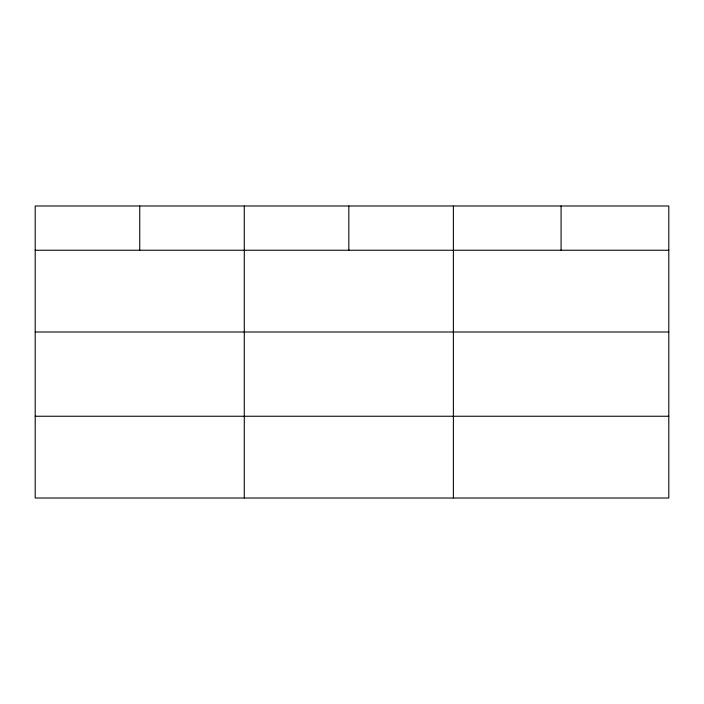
<?xml version="1.0" encoding="UTF-8"?>
<svg xmlns="http://www.w3.org/2000/svg" width="704" height="704" viewBox="0 0 704 704"><rect width="100%" height="100%" fill="white"/><g stroke="black" fill="none" stroke-linecap="round" stroke-linejoin="round"><path stroke-width="1.06" d="M668.8 331.998L668.8 205.99L35.2 205.99L35.2 498.01L668.8 498.01L668.8 331.998L35.2 331.998M35.2 250.237L668.8 250.237M35.2 416.249L668.8 416.249M561.088 205.99L561.088 250.237M453.376 205.99L453.376 498.01M348.832 205.99L348.832 250.237M244.288 205.99L244.288 498.01M139.744 205.99L139.744 250.237"/></g></svg>
